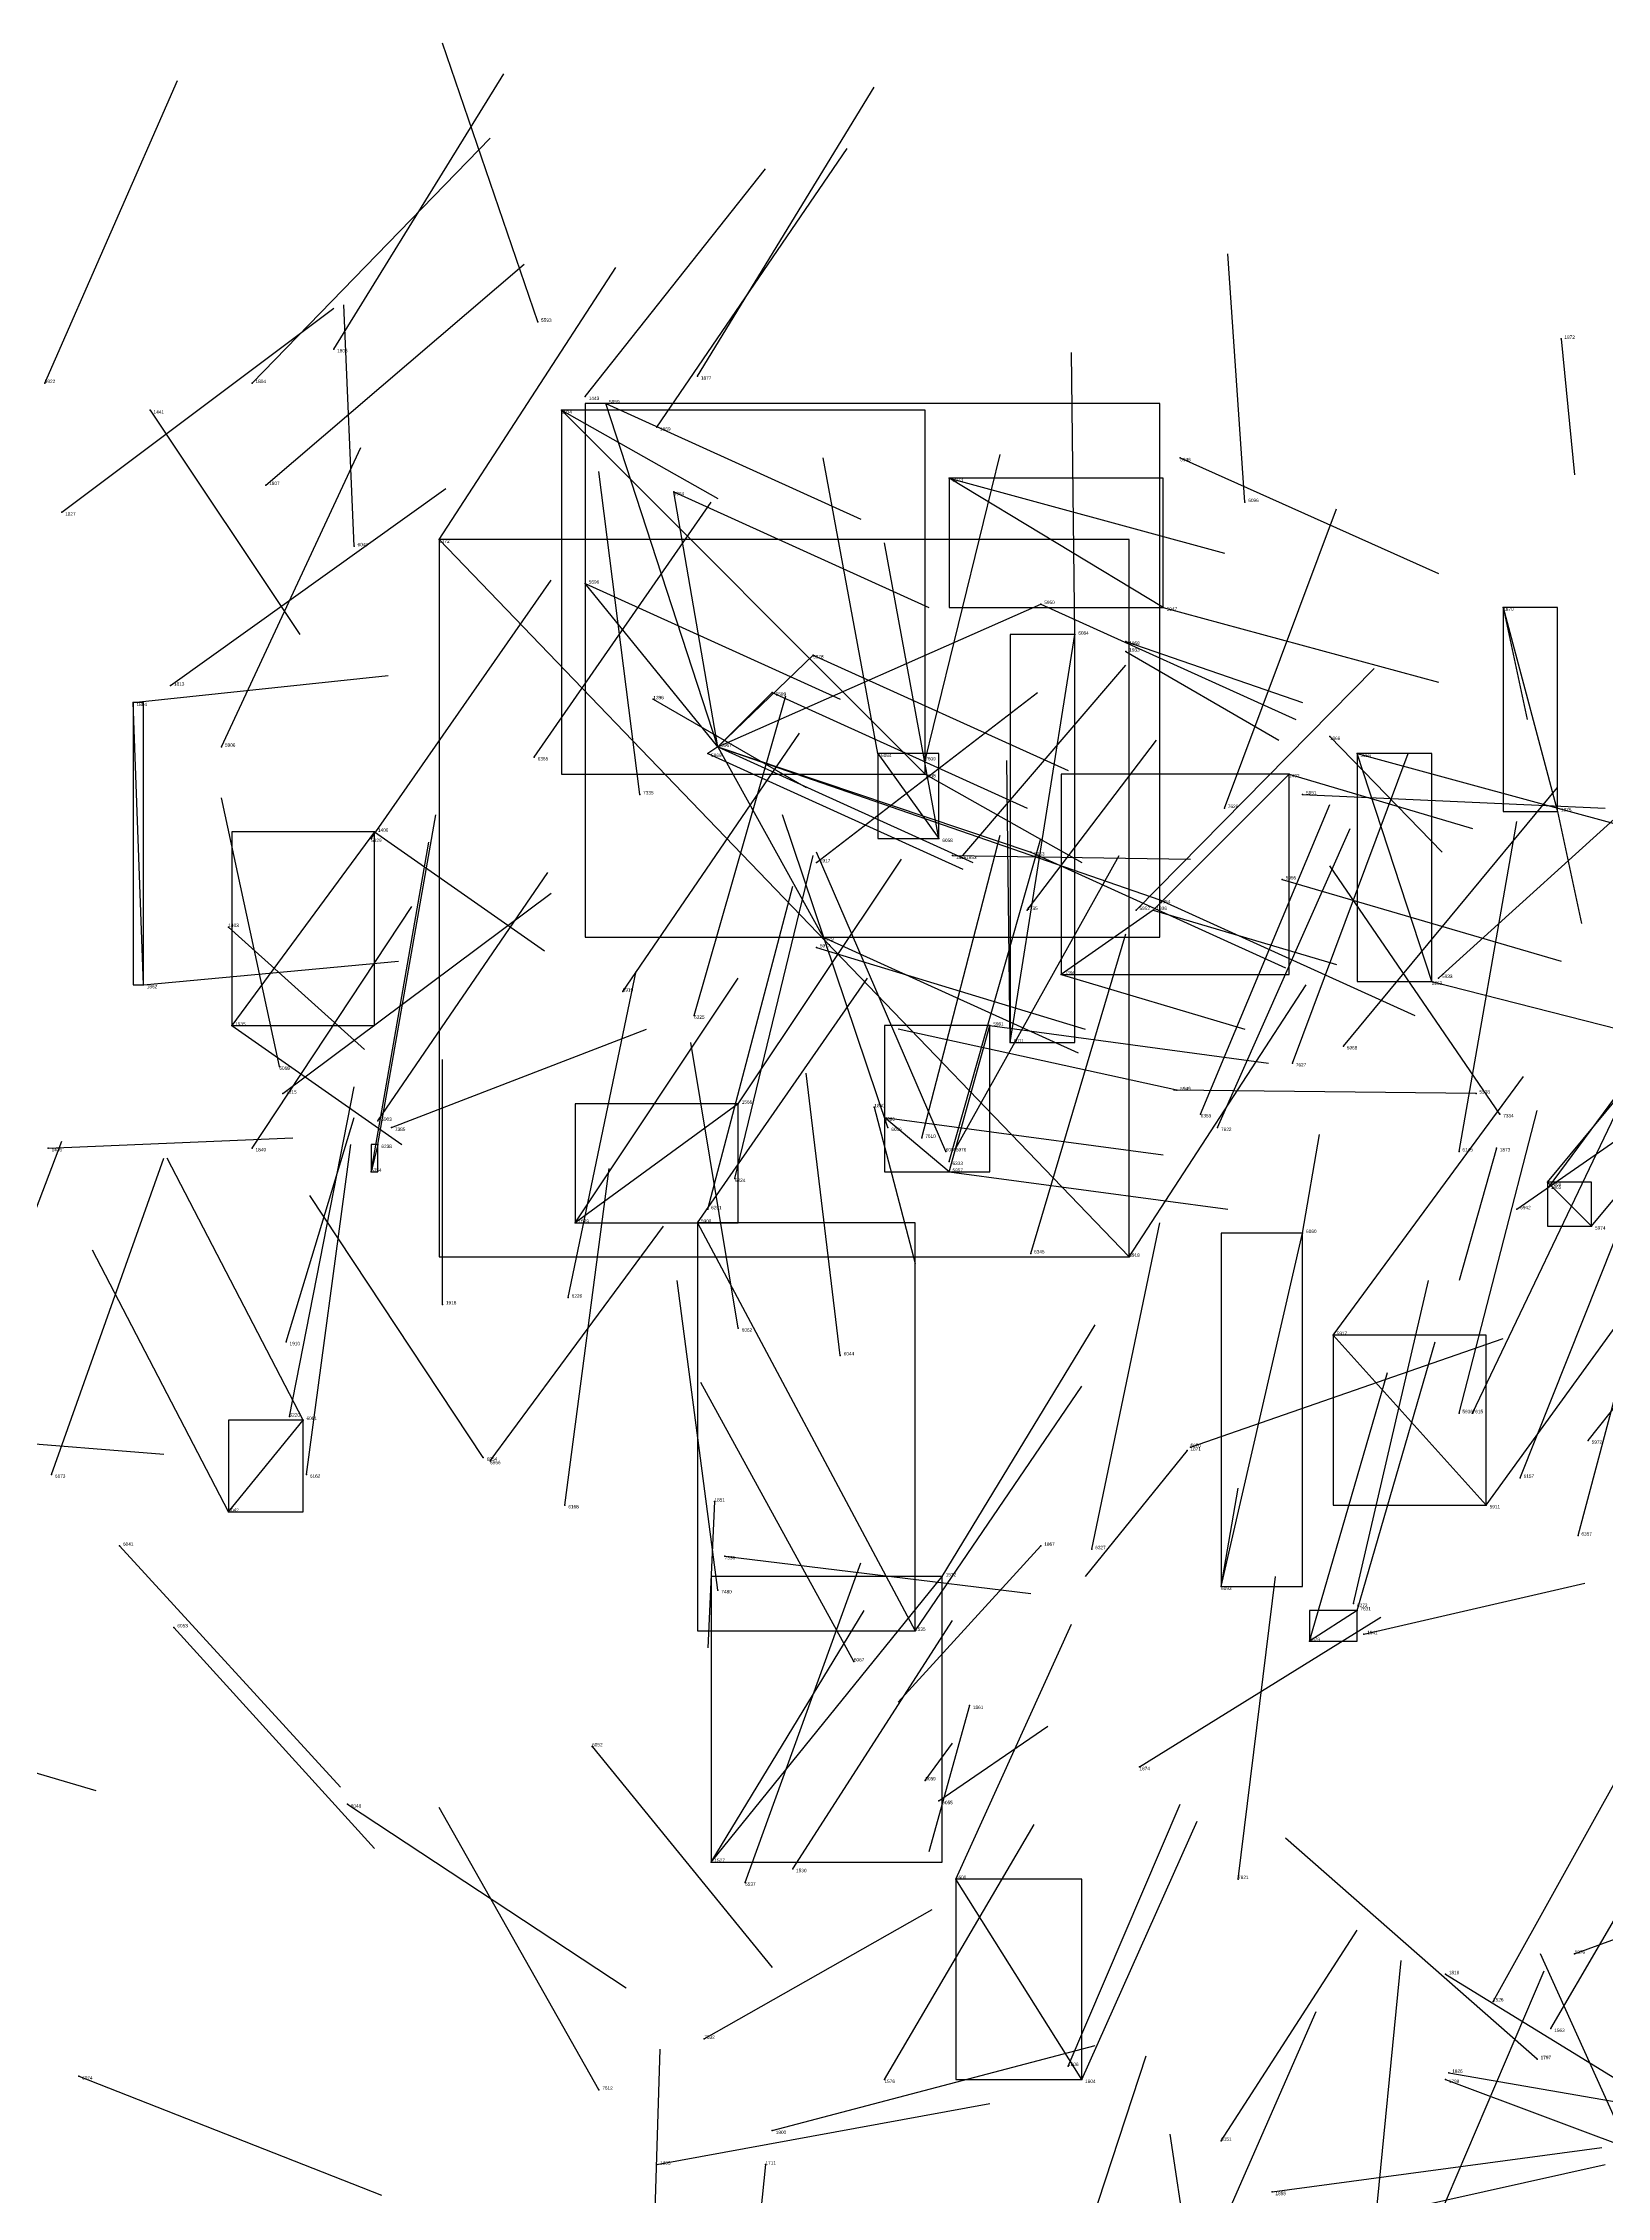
# Model space of a CAD drawing. Extents: x 59.1 to 70.8, y 600.3 to 605.1.
# Drawn here: x 67.213 to 67.672, y 604.447 to 605.081 of the extents above; entities that cross this region are included whole.
import ezdxf

# ---------------------------------------------------------------- set-up
doc = ezdxf.new("R2010")
doc.units = 0
for name, color, linetype in [('Clients', 3, 'CONTINUOUS'), ('Facilities', 3, 'CONTINUOUS'), ('Facilities_lines', 3, 'CONTINUOUS'), ('Min_max_boxes', 1, 'CONTINUOUS'), ('Normals', 1, 'CONTINUOUS'), ('Source_points', 5, 'CONTINUOUS'), ('Text', 3, 'CONTINUOUS')]:
    doc.layers.add(name, color=color, linetype=linetype)

msp = doc.modelspace()

# ---------------------------------------------------------------- linework, layer by layer
at = {"layer": 'Clients', "color": 5}
for p in [(67.378, 604.975, 453.98), (67.365, 604.973, 450.976), (67.398, 604.949, 453.946), (67.479, 604.953, 453.698), (67.372, 604.922, 454.009), (67.506, 604.916, 453.988), (67.516, 604.907, 457.242), (67.439, 604.901, 453.828), (67.239, 604.887, 448.891), (67.427, 604.89, 454.015), (67.408, 604.872, 453.894), (67.599, 604.872, 453.758), (67.579, 604.866, 451.037), (67.658, 604.855, 448.791), (67.476, 604.847, 457.296), (67.503, 604.843, 453.875), (67.541, 604.829, 453.917), (67.442, 604.818, 453.888), (67.512, 604.807, 451.016), (67.268, 604.792, 450.938), (67.491, 604.792, 453.74), (67.46, 604.765, 453.732), (67.309, 604.749, 458.322), (67.369, 604.734, 453.21), (67.583, 604.731, 457.151), (67.668, 604.733, 453.536), (67.532, 604.724, 453.41), (67.289, 604.676, 457.298), (67.637, 604.651, 453.33), (67.477, 604.63, 453.056), (67.469, 604.614, 453.139), (67.585, 604.611, 458.875), (67.481, 604.541, 452.986)]:
    msp.add_point(p, dxfattribs=at)
at = {"layer": 'Facilities', "color": 3}
for p in [(67.358, 604.999, 454.055), (67.659, 604.994, 448.787), (67.298, 604.991, 448.132), (67.213, 604.981, 453.473), (67.274, 604.981, 448.165), (67.405, 604.983, 448.71), (67.372, 604.977, 451.51), (67.244, 604.973, 451.452), (67.393, 604.968, 448.745), (67.547, 604.959, 453.814), (67.278, 604.951, 448.215), (67.218, 604.943, 448.227), (67.566, 604.946, 457.218), (67.304, 604.933, 457.291), (67.329, 604.935, 453.377), (67.542, 604.915, 453.75), (67.642, 604.915, 448.708), (67.531, 604.905, 448.775), (67.531, 604.902, 450.563), (67.25, 604.892, 448.216), (67.392, 604.888, 451.063), (67.265, 604.874, 453.378), (67.411, 604.874, 453.954), (67.591, 604.877, 448.798), (67.357, 604.871, 453.304), (67.458, 604.872, 457.282), (67.472, 604.87, 458.891), (67.388, 604.86, 461.663), (67.472, 604.866, 450.972), (67.583, 604.86, 453.677), (67.56, 604.856, 458.803), (67.31, 604.849, 451.083), (67.309, 604.847, 453.315), (67.48, 604.842, 448.812), (67.483, 604.842, 448.672), (67.44, 604.84, 449.068), (67.577, 604.835, 453.831), (67.502, 604.826, 448.623), (67.534, 604.826, 453.623), (67.539, 604.826, 450.975), (67.267, 604.821, 451.099), (67.44, 604.815, 453.825), (67.242, 604.804, 448.846), (67.621, 604.805, 453.72), (67.623, 604.806, 453.632), (67.383, 604.802, 453.318), (67.404, 604.795, 458.428), (67.497, 604.787, 457.327), (67.595, 604.786, 453.557), (67.282, 604.78, 457.285), (67.58, 604.781, 458.703), (67.283, 604.772, 448.256), (67.546, 604.773, 453.793), (67.634, 604.772, 453.68), (67.417, 604.769, 453.226), (67.457, 604.768, 448.701), (67.553, 604.766, 458.454), (67.641, 604.766, 461.681), (67.311, 604.764, 453.27), (67.315, 604.762, 460.765), (67.461, 604.762, 457.399), (67.471, 604.759, 458.786), (67.558, 604.762, 458.741), (67.214, 604.756, 451.39), (67.274, 604.756, 448.698), (67.311, 604.757, 458.305), (67.478, 604.755, 457.457), (67.481, 604.756, 453.661), (67.629, 604.755, 457.74), (67.64, 604.756, 448.688), (67.416, 604.747, 458.374), (67.479, 604.752, 458.39), (67.479, 604.749, 453.733), (67.655, 604.746, 453.553), (67.655, 604.744, 448.628), (67.405, 604.734, 453.259), (67.408, 604.738, 458.398), (67.646, 604.738, 453.65), (67.503, 604.725, 458.379), (67.33, 604.71, 449.147), (67.367, 604.712, 458.313), (67.417, 604.703, 457.261), (67.284, 604.699, 449.175), (67.592, 604.701, 453.417), (67.447, 604.695, 457.373), (67.285, 604.677, 458.014), (67.629, 604.678, 453.634), (67.633, 604.678, 458.483), (67.667, 604.67, 453.58), (67.342, 604.665, 457.435), (67.344, 604.664, 453.243), (67.549, 604.667, 448.675), (67.55, 604.668, 453.644), (67.215, 604.66, 457.957), (67.29, 604.66, 457.965), (67.647, 604.659, 457.615), (67.366, 604.651, 457.767), (67.41, 604.652, 448.695), (67.267, 604.649, 457.339), (67.235, 604.639, 457.41), (67.506, 604.639, 448.596), (67.664, 604.642, 458.038), (67.413, 604.636, 461.396), (67.521, 604.638, 458.108), (67.411, 604.626, 459.095), (67.559, 604.627, 457.233), (67.598, 604.622, 458.041), (67.599, 604.62, 458.832), (67.251, 604.615, 457.363), (67.601, 604.613, 450.994), (67.451, 604.605, 457.443), (67.485, 604.592, 448.692), (67.374, 604.58, 457.469), (67.472, 604.57, 457.173), (67.535, 604.574, 448.608), (67.302, 604.563, 457.412), (67.476, 604.564, 457.242), (67.409, 604.546, 453.047), (67.433, 604.544, 453.052), (67.419, 604.54, 455.815), (67.564, 604.541, 458.916), (67.663, 604.519, 448.697), (67.625, 604.513, 448.342), (67.639, 604.505, 453.094), (67.407, 604.494, 462.282), (67.656, 604.497, 453.07), (67.652, 604.488, 448.239), (67.223, 604.483, 457.541), (67.46, 604.482, 453.055), (67.514, 604.486, 452.901), (67.518, 604.482, 452.99), (67.625, 604.482, 448.323), (67.626, 604.484, 448.45), (67.376, 604.479, 458.886), (67.427, 604.467, 448.398), (67.559, 604.464, 457.778), (67.393, 604.457, 448.368), (67.425, 604.457, 452.99), (67.574, 604.449, 448.627)]:
    msp.add_point(p, dxfattribs=at)
at = {"layer": 'Facilities_lines', "color": 3}
for p, q in [((67.411, 604.874, 453.954), (67.378, 604.975, 453.98)), ((67.472, 604.866, 450.972), (67.365, 604.973, 450.976)), ((67.411, 604.874, 453.954), (67.398, 604.949, 453.946)), ((67.542, 604.915, 453.75), (67.479, 604.953, 453.698)), ((67.329, 604.935, 453.377), (67.532, 604.724, 453.41)), ((67.411, 604.874, 453.954), (67.372, 604.922, 454.009)), ((67.411, 604.874, 453.954), (67.506, 604.916, 453.988)), ((67.642, 604.915, 448.708), (67.658, 604.855, 448.791)), ((67.497, 604.787, 457.327), (67.516, 604.907, 457.242)), ((67.411, 604.874, 453.954), (67.439, 604.901, 453.828)), ((67.242, 604.804, 448.846), (67.239, 604.887, 448.891)), ((67.411, 604.874, 453.954), (67.427, 604.89, 454.015)), ((67.411, 604.874, 453.954), (67.408, 604.872, 453.894)), ((67.411, 604.874, 453.954), (67.503, 604.843, 453.875)), ((67.411, 604.874, 453.954), (67.541, 604.829, 453.917)), ((67.411, 604.874, 453.954), (67.442, 604.818, 453.888)), ((67.458, 604.872, 457.282), (67.476, 604.847, 457.296)), ((67.621, 604.805, 453.72), (67.599, 604.872, 453.758)), ((67.539, 604.826, 450.975), (67.579, 604.866, 451.037)), ((67.31, 604.849, 451.083), (67.268, 604.792, 450.938)), ((67.539, 604.826, 450.975), (67.512, 604.807, 451.016)), ((67.479, 604.749, 453.733), (67.491, 604.792, 453.74)), ((67.417, 604.769, 453.226), (67.369, 604.734, 453.21)), ((67.479, 604.749, 453.733), (67.46, 604.765, 453.732)), ((67.311, 604.757, 458.305), (67.309, 604.749, 458.322)), ((67.655, 604.746, 453.553), (67.668, 604.733, 453.536)), ((67.405, 604.734, 453.259), (67.469, 604.614, 453.139)), ((67.559, 604.627, 457.233), (67.583, 604.731, 457.151)), ((67.592, 604.701, 453.417), (67.637, 604.651, 453.33)), ((67.267, 604.649, 457.339), (67.289, 604.676, 457.298)), ((67.409, 604.546, 453.047), (67.477, 604.63, 453.056)), ((67.599, 604.62, 458.832), (67.585, 604.611, 458.875)), ((67.518, 604.482, 452.99), (67.481, 604.541, 452.986))]:
    msp.add_line(p, q, dxfattribs=at)
at = {"layer": 'Min_max_boxes', "color": 1}
for p, q in [((67.541, 604.975, 453.828), (67.372, 604.975, 453.828)), ((67.372, 604.975, 453.828), (67.372, 604.818, 453.828)), ((67.541, 604.975, 454.015), (67.372, 604.975, 454.015)), ((67.372, 604.975, 454.015), (67.372, 604.818, 454.015)), ((67.372, 604.975, 453.828), (67.372, 604.975, 454.015)), ((67.541, 604.818, 453.828), (67.541, 604.975, 453.828)), ((67.541, 604.818, 454.015), (67.541, 604.975, 454.015)), ((67.541, 604.975, 453.828), (67.541, 604.975, 454.015)), ((67.472, 604.973, 450.972), (67.365, 604.973, 450.972)), ((67.365, 604.973, 450.972), (67.365, 604.866, 450.972)), ((67.472, 604.973, 450.976), (67.365, 604.973, 450.976)), ((67.365, 604.973, 450.976), (67.365, 604.866, 450.976)), ((67.365, 604.973, 450.972), (67.365, 604.973, 450.976)), ((67.472, 604.866, 450.972), (67.472, 604.973, 450.972)), ((67.472, 604.866, 450.976), (67.472, 604.973, 450.976)), ((67.472, 604.973, 450.972), (67.472, 604.973, 450.976)), ((67.542, 604.953, 453.698), (67.479, 604.953, 453.698)), ((67.479, 604.953, 453.698), (67.479, 604.915, 453.698)), ((67.542, 604.953, 453.75), (67.479, 604.953, 453.75)), ((67.479, 604.953, 453.75), (67.479, 604.915, 453.75)), ((67.479, 604.953, 453.698), (67.479, 604.953, 453.75)), ((67.542, 604.915, 453.698), (67.542, 604.953, 453.698)), ((67.542, 604.915, 453.75), (67.542, 604.953, 453.75)), ((67.542, 604.953, 453.698), (67.542, 604.953, 453.75)), ((67.532, 604.935, 453.377), (67.329, 604.935, 453.377)), ((67.329, 604.935, 453.377), (67.329, 604.724, 453.377)), ((67.532, 604.935, 453.41), (67.329, 604.935, 453.41)), ((67.329, 604.935, 453.41), (67.329, 604.724, 453.41)), ((67.329, 604.935, 453.377), (67.329, 604.935, 453.41)), ((67.532, 604.724, 453.377), (67.532, 604.935, 453.377)), ((67.532, 604.724, 453.41), (67.532, 604.935, 453.41)), ((67.532, 604.935, 453.377), (67.532, 604.935, 453.41)), ((67.479, 604.915, 453.698), (67.542, 604.915, 453.698)), ((67.479, 604.915, 453.75), (67.542, 604.915, 453.75)), ((67.479, 604.915, 453.698), (67.479, 604.915, 453.75)), ((67.542, 604.915, 453.698), (67.542, 604.915, 453.75)), ((67.658, 604.915, 448.708), (67.642, 604.915, 448.708)), ((67.642, 604.915, 448.708), (67.642, 604.855, 448.708)), ((67.658, 604.915, 448.791), (67.642, 604.915, 448.791)), ((67.642, 604.915, 448.791), (67.642, 604.855, 448.791)), ((67.642, 604.915, 448.708), (67.642, 604.915, 448.791)), ((67.658, 604.855, 448.708), (67.658, 604.915, 448.708)), ((67.658, 604.855, 448.791), (67.658, 604.915, 448.791)), ((67.658, 604.915, 448.708), (67.658, 604.915, 448.791)), ((67.516, 604.907, 457.242), (67.497, 604.907, 457.242)), ((67.497, 604.907, 457.242), (67.497, 604.787, 457.242)), ((67.516, 604.907, 457.327), (67.497, 604.907, 457.327)), ((67.497, 604.907, 457.327), (67.497, 604.787, 457.327)), ((67.497, 604.907, 457.242), (67.497, 604.907, 457.327)), ((67.516, 604.787, 457.242), (67.516, 604.907, 457.242)), ((67.516, 604.787, 457.327), (67.516, 604.907, 457.327)), ((67.516, 604.907, 457.242), (67.516, 604.907, 457.327)), ((67.242, 604.887, 448.846), (67.239, 604.887, 448.846)), ((67.239, 604.887, 448.846), (67.239, 604.804, 448.846)), ((67.242, 604.887, 448.891), (67.239, 604.887, 448.891)), ((67.239, 604.887, 448.891), (67.239, 604.804, 448.891)), ((67.239, 604.887, 448.846), (67.239, 604.887, 448.891)), ((67.242, 604.804, 448.846), (67.242, 604.887, 448.846)), ((67.242, 604.804, 448.891), (67.242, 604.887, 448.891)), ((67.242, 604.887, 448.846), (67.242, 604.887, 448.891)), ((67.476, 604.872, 457.282), (67.458, 604.872, 457.282)), ((67.458, 604.872, 457.282), (67.458, 604.847, 457.282)), ((67.476, 604.872, 457.296), (67.458, 604.872, 457.296)), ((67.458, 604.872, 457.296), (67.458, 604.847, 457.296)), ((67.458, 604.872, 457.282), (67.458, 604.872, 457.296)), ((67.476, 604.847, 457.282), (67.476, 604.872, 457.282)), ((67.476, 604.847, 457.296), (67.476, 604.872, 457.296)), ((67.476, 604.872, 457.282), (67.476, 604.872, 457.296)), ((67.621, 604.872, 453.72), (67.599, 604.872, 453.72)), ((67.599, 604.872, 453.72), (67.599, 604.805, 453.72)), ((67.621, 604.872, 453.758), (67.599, 604.872, 453.758)), ((67.599, 604.872, 453.758), (67.599, 604.805, 453.758)), ((67.599, 604.872, 453.72), (67.599, 604.872, 453.758)), ((67.621, 604.805, 453.72), (67.621, 604.872, 453.72)), ((67.621, 604.805, 453.758), (67.621, 604.872, 453.758)), ((67.621, 604.872, 453.72), (67.621, 604.872, 453.758)), ((67.365, 604.866, 450.972), (67.472, 604.866, 450.972)), ((67.365, 604.866, 450.976), (67.472, 604.866, 450.976)), ((67.365, 604.866, 450.972), (67.365, 604.866, 450.976)), ((67.472, 604.866, 450.972), (67.472, 604.866, 450.976)), ((67.579, 604.866, 450.975), (67.512, 604.866, 450.975)), ((67.512, 604.866, 450.975), (67.512, 604.807, 450.975)), ((67.579, 604.866, 451.037), (67.512, 604.866, 451.037)), ((67.512, 604.866, 451.037), (67.512, 604.807, 451.037)), ((67.512, 604.866, 450.975), (67.512, 604.866, 451.037)), ((67.579, 604.807, 450.975), (67.579, 604.866, 450.975)), ((67.579, 604.807, 451.037), (67.579, 604.866, 451.037)), ((67.579, 604.866, 450.975), (67.579, 604.866, 451.037)), ((67.642, 604.855, 448.708), (67.658, 604.855, 448.708)), ((67.642, 604.855, 448.791), (67.658, 604.855, 448.791)), ((67.642, 604.855, 448.708), (67.642, 604.855, 448.791)), ((67.658, 604.855, 448.708), (67.658, 604.855, 448.791)), ((67.31, 604.849, 450.938), (67.268, 604.849, 450.938)), ((67.268, 604.849, 450.938), (67.268, 604.792, 450.938)), ((67.31, 604.849, 451.083), (67.268, 604.849, 451.083)), ((67.268, 604.849, 451.083), (67.268, 604.792, 451.083)), ((67.268, 604.849, 450.938), (67.268, 604.849, 451.083)), ((67.31, 604.792, 450.938), (67.31, 604.849, 450.938)), ((67.31, 604.792, 451.083), (67.31, 604.849, 451.083)), ((67.31, 604.849, 450.938), (67.31, 604.849, 451.083)), ((67.458, 604.847, 457.282), (67.476, 604.847, 457.282)), ((67.458, 604.847, 457.296), (67.476, 604.847, 457.296)), ((67.458, 604.847, 457.282), (67.458, 604.847, 457.296)), ((67.476, 604.847, 457.282), (67.476, 604.847, 457.296)), ((67.372, 604.818, 453.828), (67.541, 604.818, 453.828)), ((67.372, 604.818, 454.015), (67.541, 604.818, 454.015)), ((67.372, 604.818, 453.828), (67.372, 604.818, 454.015)), ((67.541, 604.818, 453.828), (67.541, 604.818, 454.015)), ((67.239, 604.804, 448.846), (67.242, 604.804, 448.846)), ((67.239, 604.804, 448.891), (67.242, 604.804, 448.891)), ((67.239, 604.804, 448.846), (67.239, 604.804, 448.891)), ((67.242, 604.804, 448.846), (67.242, 604.804, 448.891)), ((67.512, 604.807, 450.975), (67.579, 604.807, 450.975)), ((67.512, 604.807, 451.037), (67.579, 604.807, 451.037)), ((67.512, 604.807, 450.975), (67.512, 604.807, 451.037)), ((67.579, 604.807, 450.975), (67.579, 604.807, 451.037)), ((67.599, 604.805, 453.72), (67.621, 604.805, 453.72)), ((67.599, 604.805, 453.758), (67.621, 604.805, 453.758)), ((67.599, 604.805, 453.72), (67.599, 604.805, 453.758)), ((67.621, 604.805, 453.72), (67.621, 604.805, 453.758)), ((67.268, 604.792, 450.938), (67.31, 604.792, 450.938)), ((67.268, 604.792, 451.083), (67.31, 604.792, 451.083)), ((67.268, 604.792, 450.938), (67.268, 604.792, 451.083)), ((67.31, 604.792, 450.938), (67.31, 604.792, 451.083)), ((67.491, 604.792, 453.732), (67.46, 604.792, 453.732)), ((67.46, 604.792, 453.732), (67.46, 604.749, 453.732)), ((67.491, 604.792, 453.74), (67.46, 604.792, 453.74)), ((67.46, 604.792, 453.74), (67.46, 604.749, 453.74)), ((67.46, 604.792, 453.732), (67.46, 604.792, 453.74)), ((67.491, 604.749, 453.732), (67.491, 604.792, 453.732)), ((67.491, 604.749, 453.74), (67.491, 604.792, 453.74)), ((67.491, 604.792, 453.732), (67.491, 604.792, 453.74)), ((67.497, 604.787, 457.242), (67.516, 604.787, 457.242)), ((67.497, 604.787, 457.327), (67.516, 604.787, 457.327)), ((67.497, 604.787, 457.242), (67.497, 604.787, 457.327)), ((67.516, 604.787, 457.242), (67.516, 604.787, 457.327)), ((67.417, 604.769, 453.21), (67.369, 604.769, 453.21)), ((67.369, 604.769, 453.21), (67.369, 604.734, 453.21)), ((67.417, 604.769, 453.226), (67.369, 604.769, 453.226)), ((67.369, 604.769, 453.226), (67.369, 604.734, 453.226)), ((67.369, 604.769, 453.21), (67.369, 604.769, 453.226)), ((67.417, 604.734, 453.21), (67.417, 604.769, 453.21)), ((67.417, 604.734, 453.226), (67.417, 604.769, 453.226)), ((67.417, 604.769, 453.21), (67.417, 604.769, 453.226)), ((67.311, 604.757, 458.305), (67.309, 604.757, 458.305)), ((67.309, 604.757, 458.305), (67.309, 604.749, 458.305)), ((67.311, 604.757, 458.322), (67.309, 604.757, 458.322)), ((67.309, 604.757, 458.322), (67.309, 604.749, 458.322)), ((67.309, 604.757, 458.305), (67.309, 604.757, 458.322)), ((67.311, 604.749, 458.305), (67.311, 604.757, 458.305)), ((67.311, 604.749, 458.322), (67.311, 604.757, 458.322)), ((67.311, 604.757, 458.305), (67.311, 604.757, 458.322)), ((67.309, 604.749, 458.305), (67.311, 604.749, 458.305)), ((67.309, 604.749, 458.322), (67.311, 604.749, 458.322)), ((67.309, 604.749, 458.305), (67.309, 604.749, 458.322)), ((67.311, 604.749, 458.305), (67.311, 604.749, 458.322)), ((67.46, 604.749, 453.732), (67.491, 604.749, 453.732)), ((67.46, 604.749, 453.74), (67.491, 604.749, 453.74)), ((67.46, 604.749, 453.732), (67.46, 604.749, 453.74)), ((67.491, 604.749, 453.732), (67.491, 604.749, 453.74)), ((67.668, 604.746, 453.536), (67.655, 604.746, 453.536)), ((67.655, 604.746, 453.536), (67.655, 604.733, 453.536)), ((67.668, 604.746, 453.553), (67.655, 604.746, 453.553)), ((67.655, 604.746, 453.553), (67.655, 604.733, 453.553)), ((67.655, 604.746, 453.536), (67.655, 604.746, 453.553)), ((67.668, 604.733, 453.536), (67.668, 604.746, 453.536)), ((67.668, 604.733, 453.553), (67.668, 604.746, 453.553)), ((67.668, 604.746, 453.536), (67.668, 604.746, 453.553)), ((67.369, 604.734, 453.21), (67.417, 604.734, 453.21)), ((67.369, 604.734, 453.226), (67.417, 604.734, 453.226)), ((67.369, 604.734, 453.21), (67.369, 604.734, 453.226)), ((67.469, 604.734, 453.139), (67.405, 604.734, 453.139)), ((67.405, 604.734, 453.139), (67.405, 604.614, 453.139)), ((67.469, 604.734, 453.259), (67.405, 604.734, 453.259)), ((67.405, 604.734, 453.259), (67.405, 604.614, 453.259)), ((67.405, 604.734, 453.139), (67.405, 604.734, 453.259)), ((67.417, 604.734, 453.21), (67.417, 604.734, 453.226)), ((67.469, 604.614, 453.139), (67.469, 604.734, 453.139)), ((67.469, 604.614, 453.259), (67.469, 604.734, 453.259)), ((67.469, 604.734, 453.139), (67.469, 604.734, 453.259)), ((67.583, 604.731, 457.151), (67.559, 604.731, 457.151)), ((67.559, 604.731, 457.151), (67.559, 604.627, 457.151)), ((67.583, 604.731, 457.233), (67.559, 604.731, 457.233)), ((67.559, 604.731, 457.233), (67.559, 604.627, 457.233)), ((67.559, 604.731, 457.151), (67.559, 604.731, 457.233)), ((67.583, 604.627, 457.151), (67.583, 604.731, 457.151)), ((67.583, 604.627, 457.233), (67.583, 604.731, 457.233)), ((67.583, 604.731, 457.151), (67.583, 604.731, 457.233)), ((67.655, 604.733, 453.536), (67.668, 604.733, 453.536)), ((67.655, 604.733, 453.553), (67.668, 604.733, 453.553)), ((67.655, 604.733, 453.536), (67.655, 604.733, 453.553)), ((67.668, 604.733, 453.536), (67.668, 604.733, 453.553)), ((67.329, 604.724, 453.377), (67.532, 604.724, 453.377)), ((67.329, 604.724, 453.41), (67.532, 604.724, 453.41)), ((67.329, 604.724, 453.377), (67.329, 604.724, 453.41)), ((67.532, 604.724, 453.377), (67.532, 604.724, 453.41)), ((67.637, 604.701, 453.33), (67.592, 604.701, 453.33)), ((67.592, 604.701, 453.33), (67.592, 604.651, 453.33)), ((67.637, 604.701, 453.417), (67.592, 604.701, 453.417)), ((67.592, 604.701, 453.417), (67.592, 604.651, 453.417)), ((67.592, 604.701, 453.33), (67.592, 604.701, 453.417)), ((67.637, 604.651, 453.33), (67.637, 604.701, 453.33)), ((67.637, 604.651, 453.417), (67.637, 604.701, 453.417)), ((67.637, 604.701, 453.33), (67.637, 604.701, 453.417)), ((67.289, 604.676, 457.298), (67.267, 604.676, 457.298)), ((67.267, 604.676, 457.298), (67.267, 604.649, 457.298)), ((67.289, 604.676, 457.339), (67.267, 604.676, 457.339)), ((67.267, 604.676, 457.339), (67.267, 604.649, 457.339)), ((67.267, 604.676, 457.298), (67.267, 604.676, 457.339)), ((67.289, 604.649, 457.298), (67.289, 604.676, 457.298)), ((67.289, 604.649, 457.339), (67.289, 604.676, 457.339)), ((67.289, 604.676, 457.298), (67.289, 604.676, 457.339)), ((67.592, 604.651, 453.33), (67.637, 604.651, 453.33)), ((67.592, 604.651, 453.417), (67.637, 604.651, 453.417)), ((67.592, 604.651, 453.33), (67.592, 604.651, 453.417)), ((67.637, 604.651, 453.33), (67.637, 604.651, 453.417)), ((67.267, 604.649, 457.298), (67.289, 604.649, 457.298)), ((67.267, 604.649, 457.339), (67.289, 604.649, 457.339)), ((67.267, 604.649, 457.298), (67.267, 604.649, 457.339)), ((67.289, 604.649, 457.298), (67.289, 604.649, 457.339)), ((67.477, 604.63, 453.047), (67.409, 604.63, 453.047)), ((67.409, 604.63, 453.047), (67.409, 604.546, 453.047)), ((67.477, 604.63, 453.056), (67.409, 604.63, 453.056)), ((67.409, 604.63, 453.056), (67.409, 604.546, 453.056)), ((67.409, 604.63, 453.047), (67.409, 604.63, 453.056)), ((67.477, 604.546, 453.047), (67.477, 604.63, 453.047)), ((67.477, 604.546, 453.056), (67.477, 604.63, 453.056)), ((67.477, 604.63, 453.047), (67.477, 604.63, 453.056)), ((67.559, 604.627, 457.151), (67.583, 604.627, 457.151)), ((67.559, 604.627, 457.233), (67.583, 604.627, 457.233)), ((67.559, 604.627, 457.151), (67.559, 604.627, 457.233)), ((67.583, 604.627, 457.151), (67.583, 604.627, 457.233)), ((67.599, 604.62, 458.832), (67.585, 604.62, 458.832)), ((67.585, 604.62, 458.832), (67.585, 604.611, 458.832)), ((67.599, 604.62, 458.875), (67.585, 604.62, 458.875)), ((67.585, 604.62, 458.875), (67.585, 604.611, 458.875)), ((67.585, 604.62, 458.832), (67.585, 604.62, 458.875)), ((67.599, 604.611, 458.832), (67.599, 604.62, 458.832)), ((67.599, 604.611, 458.875), (67.599, 604.62, 458.875)), ((67.599, 604.62, 458.832), (67.599, 604.62, 458.875)), ((67.405, 604.614, 453.139), (67.469, 604.614, 453.139)), ((67.405, 604.614, 453.259), (67.469, 604.614, 453.259)), ((67.405, 604.614, 453.139), (67.405, 604.614, 453.259)), ((67.469, 604.614, 453.139), (67.469, 604.614, 453.259)), ((67.585, 604.611, 458.832), (67.599, 604.611, 458.832)), ((67.585, 604.611, 458.875), (67.599, 604.611, 458.875)), ((67.585, 604.611, 458.832), (67.585, 604.611, 458.875)), ((67.599, 604.611, 458.832), (67.599, 604.611, 458.875)), ((67.409, 604.546, 453.047), (67.477, 604.546, 453.047)), ((67.409, 604.546, 453.056), (67.477, 604.546, 453.056)), ((67.409, 604.546, 453.047), (67.409, 604.546, 453.056)), ((67.477, 604.546, 453.047), (67.477, 604.546, 453.056)), ((67.518, 604.541, 452.986), (67.481, 604.541, 452.986)), ((67.481, 604.541, 452.986), (67.481, 604.482, 452.986)), ((67.518, 604.541, 452.99), (67.481, 604.541, 452.99)), ((67.481, 604.541, 452.99), (67.481, 604.482, 452.99)), ((67.481, 604.541, 452.986), (67.481, 604.541, 452.99)), ((67.518, 604.482, 452.986), (67.518, 604.541, 452.986)), ((67.518, 604.482, 452.99), (67.518, 604.541, 452.99)), ((67.518, 604.541, 452.986), (67.518, 604.541, 452.99)), ((67.481, 604.482, 452.986), (67.518, 604.482, 452.986)), ((67.481, 604.482, 452.99), (67.518, 604.482, 452.99)), ((67.481, 604.482, 452.986), (67.481, 604.482, 452.99)), ((67.518, 604.482, 452.986), (67.518, 604.482, 452.99))]:
    msp.add_line(p, q, dxfattribs=at)
at = {"layer": 'Normals', "color": 1}
for p, q in [((67.358, 604.999, 454.055), (67.33, 605.081, 454.004)), ((67.213, 604.981, 453.473), (67.252, 605.07, 453.449)), ((67.298, 604.991, 448.132), (67.348, 605.072, 448.162)), ((67.405, 604.983, 448.71), (67.457, 605.068, 448.705)), ((67.274, 604.981, 448.165), (67.344, 605.053, 448.17)), ((67.393, 604.968, 448.745), (67.449, 605.05, 448.75)), ((67.372, 604.977, 451.51), (67.425, 605.044, 451.562)), ((67.566, 604.946, 457.218), (67.561, 605.019, 457.286)), ((67.278, 604.951, 448.215), (67.354, 605.016, 448.208)), ((67.329, 604.935, 453.377), (67.381, 605.015, 453.347)), ((67.218, 604.943, 448.227), (67.298, 605.003, 448.224)), ((67.304, 604.933, 457.291), (67.301, 605.004, 457.361)), ((67.659, 604.994, 448.787), (67.663, 604.954, 448.879)), ((67.516, 604.907, 457.242), (67.515, 604.99, 457.297)), ((67.378, 604.975, 453.98), (67.453, 604.941, 454.037)), ((67.244, 604.973, 451.452), (67.288, 604.907, 451.512)), ((67.365, 604.973, 450.976), (67.411, 604.947, 451.061)), ((67.265, 604.874, 453.378), (67.306, 604.962, 453.356)), ((67.388, 604.86, 461.663), (67.376, 604.955, 461.633)), ((67.458, 604.872, 457.282), (67.442, 604.959, 457.329)), ((67.472, 604.87, 458.891), (67.494, 604.96, 458.928)), ((67.547, 604.959, 453.814), (67.623, 604.925, 453.869)), ((67.25, 604.892, 448.216), (67.331, 604.95, 448.227)), ((67.398, 604.949, 453.946), (67.473, 604.915, 454.003)), ((67.479, 604.953, 453.698), (67.56, 604.931, 453.753)), ((67.357, 604.871, 453.304), (67.409, 604.946, 453.263)), ((67.56, 604.856, 458.803), (67.593, 604.944, 458.838)), ((67.476, 604.847, 457.296), (67.46, 604.934, 457.343)), ((67.309, 604.847, 453.315), (67.362, 604.923, 453.277)), ((67.372, 604.922, 454.009), (67.447, 604.888, 454.066)), ((67.506, 604.916, 453.988), (67.581, 604.882, 454.045)), ((67.542, 604.915, 453.75), (67.623, 604.893, 453.805)), ((67.642, 604.915, 448.708), (67.649, 604.882, 448.802)), ((67.531, 604.905, 448.775), (67.583, 604.887, 448.859)), ((67.439, 604.901, 453.828), (67.514, 604.867, 453.885)), ((67.483, 604.842, 448.672), (67.531, 604.898, 448.605)), ((67.531, 604.902, 450.563), (67.576, 604.876, 450.648)), ((67.239, 604.887, 448.891), (67.314, 604.895, 448.956)), ((67.534, 604.826, 453.623), (67.604, 604.897, 453.619)), ((67.392, 604.888, 451.063), (67.437, 604.862, 451.148)), ((67.404, 604.795, 458.428), (67.431, 604.889, 458.408)), ((67.427, 604.89, 454.015), (67.502, 604.856, 454.072)), ((67.44, 604.84, 449.068), (67.505, 604.89, 449.126)), ((67.383, 604.802, 453.318), (67.435, 604.878, 453.279)), ((67.411, 604.874, 453.954), (67.486, 604.84, 454.011)), ((67.502, 604.826, 448.623), (67.54, 604.876, 448.545)), ((67.591, 604.877, 448.798), (67.624, 604.843, 448.886)), ((67.623, 604.806, 453.632), (67.697, 604.873, 453.628)), ((67.408, 604.872, 453.894), (67.483, 604.838, 453.951)), ((67.497, 604.787, 457.327), (67.496, 604.87, 457.382)), ((67.58, 604.781, 458.703), (67.614, 604.872, 458.726)), ((67.599, 604.872, 453.758), (67.68, 604.85, 453.812)), ((67.472, 604.866, 450.972), (67.518, 604.84, 451.057)), ((67.579, 604.866, 451.037), (67.633, 604.85, 451.12)), ((67.583, 604.86, 453.677), (67.672, 604.856, 453.722)), ((67.595, 604.786, 453.557), (67.658, 604.862, 453.544)), ((67.282, 604.78, 457.285), (67.265, 604.859, 457.344)), ((67.311, 604.757, 458.305), (67.328, 604.854, 458.286)), ((67.461, 604.762, 457.399), (67.43, 604.854, 457.422)), ((67.553, 604.766, 458.454), (67.591, 604.857, 458.438)), ((67.658, 604.855, 448.791), (67.665, 604.822, 448.885)), ((67.31, 604.849, 451.083), (67.36, 604.814, 451.162)), ((67.471, 604.759, 458.786), (67.494, 604.848, 458.825)), ((67.558, 604.762, 458.741), (67.597, 604.85, 458.768)), ((67.629, 604.755, 457.74), (67.646, 604.852, 457.755)), ((67.309, 604.749, 458.322), (67.326, 604.846, 458.303)), ((67.416, 604.747, 458.374), (67.439, 604.842, 458.354)), ((67.417, 604.769, 453.226), (67.465, 604.841, 453.176)), ((67.478, 604.755, 457.457), (67.44, 604.843, 457.485)), ((67.479, 604.752, 458.39), (67.506, 604.847, 458.372)), ((67.48, 604.842, 448.812), (67.55, 604.841, 448.884)), ((67.481, 604.756, 453.661), (67.529, 604.842, 453.643)), ((67.503, 604.843, 453.875), (67.578, 604.809, 453.932)), ((67.311, 604.764, 453.27), (67.361, 604.837, 453.224)), ((67.577, 604.835, 453.831), (67.659, 604.811, 453.883)), ((67.641, 604.766, 461.681), (67.591, 604.839, 461.727)), ((67.283, 604.772, 448.256), (67.362, 604.831, 448.271)), ((67.408, 604.738, 458.398), (67.433, 604.833, 458.38)), ((67.541, 604.829, 453.917), (67.616, 604.795, 453.974)), ((67.274, 604.756, 448.698), (67.321, 604.827, 448.647)), ((67.539, 604.826, 450.975), (67.593, 604.81, 451.058)), ((67.655, 604.746, 453.553), (67.718, 604.822, 453.536)), ((67.267, 604.821, 451.099), (67.307, 604.785, 451.183)), ((67.442, 604.818, 453.888), (67.517, 604.784, 453.945)), ((67.503, 604.725, 458.379), (67.531, 604.819, 458.36)), ((67.242, 604.804, 448.846), (67.317, 604.811, 448.912)), ((67.44, 604.815, 453.825), (67.519, 604.791, 453.881)), ((67.367, 604.712, 458.313), (67.387, 604.808, 458.292)), ((67.369, 604.734, 453.21), (67.417, 604.806, 453.16)), ((67.405, 604.734, 453.259), (67.455, 604.806, 453.211)), ((67.512, 604.807, 451.016), (67.566, 604.791, 451.099)), ((67.532, 604.724, 453.41), (67.584, 604.804, 453.38)), ((67.621, 604.805, 453.72), (67.703, 604.784, 453.774)), ((67.668, 604.733, 453.536), (67.731, 604.809, 453.519)), ((67.268, 604.792, 450.938), (67.318, 604.757, 451.017)), ((67.315, 604.762, 460.765), (67.39, 604.791, 460.705)), ((67.546, 604.773, 453.793), (67.464, 604.791, 453.739)), ((67.491, 604.792, 453.74), (67.573, 604.781, 453.796)), ((67.646, 604.738, 453.65), (67.728, 604.795, 453.654)), ((67.417, 604.703, 457.261), (67.403, 604.787, 457.313)), ((67.655, 604.744, 448.628), (67.689, 604.79, 448.546)), ((67.33, 604.71, 449.147), (67.33, 604.782, 449.216)), ((67.447, 604.695, 457.373), (67.437, 604.778, 457.428)), ((67.285, 604.677, 458.014), (67.304, 604.774, 457.999)), ((67.634, 604.772, 453.68), (67.545, 604.773, 453.635)), ((67.592, 604.701, 453.417), (67.648, 604.777, 453.383)), ((67.284, 604.699, 449.175), (67.304, 604.765, 449.247)), ((67.457, 604.768, 448.701), (67.469, 604.722, 448.789)), ((67.46, 604.765, 453.732), (67.542, 604.754, 453.788)), ((67.629, 604.678, 453.634), (67.652, 604.767, 453.596)), ((67.633, 604.678, 458.483), (67.676, 604.768, 458.475)), ((67.214, 604.756, 451.39), (67.286, 604.759, 451.46)), ((67.583, 604.731, 457.151), (67.588, 604.76, 457.247)), ((67.183, 604.666, 457.901), (67.218, 604.758, 457.883)), ((67.215, 604.66, 457.957), (67.248, 604.753, 457.939)), ((67.289, 604.676, 457.298), (67.249, 604.753, 457.348)), ((67.29, 604.66, 457.965), (67.303, 604.757, 457.944)), ((67.64, 604.756, 448.688), (67.629, 604.717, 448.779)), ((67.366, 604.651, 457.767), (67.379, 604.75, 457.763)), ((67.479, 604.749, 453.733), (67.561, 604.738, 453.789)), ((67.647, 604.659, 457.615), (67.684, 604.752, 457.62)), ((67.667, 604.67, 453.58), (67.728, 604.747, 453.561)), ((67.342, 604.665, 457.435), (67.291, 604.742, 457.474)), ((67.521, 604.638, 458.108), (67.541, 604.734, 458.089)), ((67.664, 604.642, 458.038), (67.689, 604.736, 458.015)), ((67.344, 604.664, 453.243), (67.395, 604.733, 453.192)), ((67.637, 604.651, 453.33), (67.692, 604.727, 453.297)), ((67.267, 604.649, 457.339), (67.227, 604.726, 457.389)), ((67.411, 604.626, 459.095), (67.399, 604.717, 459.135)), ((67.598, 604.622, 458.041), (67.62, 604.717, 458.018)), ((67.477, 604.63, 453.056), (67.522, 604.704, 453.006)), ((67.55, 604.668, 453.644), (67.642, 604.7, 453.668)), ((67.599, 604.62, 458.832), (67.622, 604.699, 458.889)), ((67.585, 604.611, 458.875), (67.608, 604.69, 458.932)), ((67.451, 604.605, 457.443), (67.406, 604.687, 457.478)), ((67.469, 604.614, 453.139), (67.518, 604.686, 453.09)), ((67.197, 604.67, 450.97), (67.248, 604.666, 451.056)), ((67.549, 604.667, 448.675), (67.519, 604.63, 448.763)), ((67.41, 604.652, 448.695), (67.408, 604.609, 448.785)), ((67.559, 604.627, 457.233), (67.564, 604.656, 457.329)), ((67.235, 604.639, 457.41), (67.3, 604.568, 457.383)), ((67.506, 604.639, 448.596), (67.464, 604.593, 448.674)), ((67.413, 604.636, 461.396), (67.503, 604.625, 461.354)), ((67.419, 604.54, 455.815), (67.453, 604.634, 455.809)), ((67.564, 604.541, 458.916), (67.575, 604.63, 458.96)), ((67.601, 604.613, 450.994), (67.666, 604.628, 451.069)), ((67.409, 604.546, 453.047), (67.454, 604.62, 452.998)), ((67.251, 604.615, 457.363), (67.31, 604.55, 457.316)), ((67.433, 604.544, 453.052), (67.48, 604.617, 453.003)), ((67.481, 604.541, 452.986), (67.515, 604.616, 452.929)), ((67.535, 604.574, 448.608), (67.606, 604.618, 448.554)), ((67.485, 604.592, 448.692), (67.473, 604.549, 448.782)), ((67.476, 604.564, 457.242), (67.508, 604.586, 457.334)), ((67.639, 604.505, 453.094), (67.683, 604.584, 453.052)), ((67.194, 604.577, 453.678), (67.228, 604.567, 453.771)), ((67.374, 604.58, 457.469), (67.427, 604.515, 457.414)), ((67.472, 604.57, 457.173), (67.48, 604.581, 457.272)), ((67.656, 604.497, 453.07), (67.702, 604.576, 453.03)), ((67.302, 604.563, 457.412), (67.384, 604.509, 457.432)), ((67.514, 604.486, 452.901), (67.547, 604.563, 452.847)), ((67.376, 604.479, 458.886), (67.329, 604.562, 458.915)), ((67.46, 604.482, 453.055), (67.504, 604.557, 453.006)), ((67.518, 604.482, 452.99), (67.552, 604.558, 452.934)), ((67.652, 604.488, 448.239), (67.578, 604.553, 448.224)), ((67.663, 604.519, 448.697), (67.731, 604.544, 448.628)), ((67.407, 604.494, 462.282), (67.474, 604.532, 462.346)), ((67.559, 604.464, 457.778), (67.599, 604.526, 457.711)), ((67.69, 604.437, 456.547), (67.653, 604.519, 456.504)), ((67.604, 604.436, 459.03), (67.612, 604.517, 459.088)), ((67.619, 604.432, 452.947), (67.654, 604.514, 452.901)), ((67.625, 604.513, 448.342), (67.708, 604.462, 448.363)), ((67.551, 604.42, 452.876), (67.587, 604.502, 452.832)), ((67.391, 604.391, 454.457), (67.394, 604.491, 454.448)), ((67.427, 604.467, 448.398), (67.522, 604.492, 448.381)), ((67.511, 604.41, 452.859), (67.537, 604.489, 452.803)), ((67.223, 604.483, 457.541), (67.312, 604.448, 457.511)), ((67.625, 604.482, 448.323), (67.716, 604.448, 448.348)), ((67.626, 604.484, 448.45), (67.724, 604.467, 448.461)), ((67.393, 604.457, 448.368), (67.491, 604.475, 448.37)), ((67.558, 604.374, 458.954), (67.544, 604.466, 458.991)), ((67.574, 604.449, 448.627), (67.671, 604.462, 448.606)), ((67.425, 604.457, 452.99), (67.418, 604.389, 453.063)), ((67.578, 604.436, 448.602), (67.672, 604.457, 448.574))]:
    msp.add_line(p, q, dxfattribs=at)
at = {"layer": 'Source_points', "color": 5}
for p in [(67.358, 604.999, 454.055), (67.659, 604.994, 448.787), (67.298, 604.991, 448.132), (67.213, 604.981, 453.473), (67.274, 604.981, 448.165), (67.405, 604.983, 448.71), (67.372, 604.977, 451.51), (67.378, 604.975, 453.98), (67.244, 604.973, 451.452), (67.365, 604.973, 450.976), (67.393, 604.968, 448.745), (67.547, 604.959, 453.814), (67.278, 604.951, 448.215), (67.398, 604.949, 453.946), (67.479, 604.953, 453.698), (67.218, 604.943, 448.227), (67.566, 604.946, 457.218), (67.304, 604.933, 457.291), (67.329, 604.935, 453.377), (67.372, 604.922, 454.009), (67.506, 604.916, 453.988), (67.542, 604.915, 453.75), (67.642, 604.915, 448.708), (67.516, 604.907, 457.242), (67.531, 604.905, 448.775), (67.439, 604.901, 453.828), (67.531, 604.902, 450.563), (67.25, 604.892, 448.216), (67.239, 604.887, 448.891), (67.392, 604.888, 451.063), (67.427, 604.89, 454.015), (67.265, 604.874, 453.378), (67.411, 604.874, 453.954), (67.591, 604.877, 448.798), (67.357, 604.871, 453.304), (67.408, 604.872, 453.894), (67.458, 604.872, 457.282), (67.472, 604.87, 458.891), (67.599, 604.872, 453.758), (67.388, 604.86, 461.663), (67.472, 604.866, 450.972), (67.579, 604.866, 451.037), (67.583, 604.86, 453.677), (67.56, 604.856, 458.803), (67.658, 604.855, 448.791), (67.31, 604.849, 451.083), (67.309, 604.847, 453.315), (67.476, 604.847, 457.296), (67.48, 604.842, 448.812), (67.483, 604.842, 448.672), (67.503, 604.843, 453.875), (67.44, 604.84, 449.068), (67.577, 604.835, 453.831), (67.541, 604.829, 453.917), (67.502, 604.826, 448.623), (67.534, 604.826, 453.623), (67.539, 604.826, 450.975), (67.267, 604.821, 451.099), (67.442, 604.818, 453.888), (67.44, 604.815, 453.825), (67.242, 604.804, 448.846), (67.512, 604.807, 451.016), (67.621, 604.805, 453.72), (67.623, 604.806, 453.632), (67.383, 604.802, 453.318), (67.268, 604.792, 450.938), (67.404, 604.795, 458.428), (67.491, 604.792, 453.74), (67.497, 604.787, 457.327), (67.595, 604.786, 453.557), (67.282, 604.78, 457.285), (67.58, 604.781, 458.703), (67.283, 604.772, 448.256), (67.546, 604.773, 453.793), (67.634, 604.772, 453.68), (67.417, 604.769, 453.226), (67.457, 604.768, 448.701), (67.46, 604.765, 453.732), (67.553, 604.766, 458.454), (67.641, 604.766, 461.681), (67.311, 604.764, 453.27), (67.315, 604.762, 460.765), (67.461, 604.762, 457.399), (67.471, 604.759, 458.786), (67.558, 604.762, 458.741), (67.214, 604.756, 451.39), (67.274, 604.756, 448.698), (67.311, 604.757, 458.305), (67.478, 604.755, 457.457), (67.481, 604.756, 453.661), (67.629, 604.755, 457.74), (67.64, 604.756, 448.688), (67.309, 604.749, 458.322), (67.416, 604.747, 458.374), (67.479, 604.752, 458.39), (67.479, 604.749, 453.733), (67.655, 604.746, 453.553), (67.655, 604.744, 448.628), (67.369, 604.734, 453.21), (67.405, 604.734, 453.259), (67.408, 604.738, 458.398), (67.646, 604.738, 453.65), (67.583, 604.731, 457.151), (67.668, 604.733, 453.536), (67.503, 604.725, 458.379), (67.532, 604.724, 453.41), (67.33, 604.71, 449.147), (67.367, 604.712, 458.313), (67.417, 604.703, 457.261), (67.284, 604.699, 449.175), (67.592, 604.701, 453.417), (67.447, 604.695, 457.373), (67.285, 604.677, 458.014), (67.629, 604.678, 453.634), (67.633, 604.678, 458.483), (67.289, 604.676, 457.298), (67.667, 604.67, 453.58), (67.342, 604.665, 457.435), (67.344, 604.664, 453.243), (67.549, 604.667, 448.675), (67.55, 604.668, 453.644), (67.215, 604.66, 457.957), (67.29, 604.66, 457.965), (67.647, 604.659, 457.615), (67.366, 604.651, 457.767), (67.41, 604.652, 448.695), (67.637, 604.651, 453.33), (67.267, 604.649, 457.339), (67.235, 604.639, 457.41), (67.506, 604.639, 448.596), (67.664, 604.642, 458.038), (67.413, 604.636, 461.396), (67.521, 604.638, 458.108), (67.411, 604.626, 459.095), (67.477, 604.63, 453.056), (67.559, 604.627, 457.233), (67.598, 604.622, 458.041), (67.599, 604.62, 458.832), (67.251, 604.615, 457.363), (67.469, 604.614, 453.139), (67.601, 604.613, 450.994), (67.585, 604.611, 458.875), (67.451, 604.605, 457.443), (67.485, 604.592, 448.692), (67.374, 604.58, 457.469), (67.472, 604.57, 457.173), (67.535, 604.574, 448.608), (67.302, 604.563, 457.412), (67.476, 604.564, 457.242), (67.409, 604.546, 453.047), (67.433, 604.544, 453.052), (67.419, 604.54, 455.815), (67.481, 604.541, 452.986), (67.564, 604.541, 458.916), (67.663, 604.519, 448.697), (67.625, 604.513, 448.342), (67.639, 604.505, 453.094), (67.407, 604.494, 462.282), (67.656, 604.497, 453.07), (67.652, 604.488, 448.239), (67.223, 604.483, 457.541), (67.46, 604.482, 453.055), (67.514, 604.486, 452.901), (67.518, 604.482, 452.99), (67.625, 604.482, 448.323), (67.626, 604.484, 448.45), (67.376, 604.479, 458.886), (67.427, 604.467, 448.398), (67.559, 604.464, 457.778), (67.393, 604.457, 448.368), (67.425, 604.457, 452.99), (67.574, 604.449, 448.627)]:
    msp.add_point(p, dxfattribs=at)

# ---------------------------------------------------------------- texts
at = {"layer": 'Text', "color": 3}
for s, p in [('5593', (67.359, 604.999, 454.055)), ('1872', (67.66, 604.994, 448.787)), ('1805', (67.299, 604.99, 448.132)), ('5922', (67.213, 604.981, 453.473)), ('1804', (67.275, 604.981, 448.165)), ('1877', (67.406, 604.982, 448.71)), ('1443', (67.373, 604.976, 451.51)), ('5959', (67.379, 604.975, 453.98)), ('1441', (67.245, 604.972, 451.452)), ('1934', (67.365, 604.972, 450.976)), ('1869', (67.394, 604.967, 448.745)), ('5946', (67.547, 604.958, 453.814)), ('1807', (67.279, 604.951, 448.215)), ('5964', (67.398, 604.948, 453.946)), ('5973', (67.48, 604.952, 453.698)), ('1827', (67.219, 604.942, 448.227)), ('6096', (67.567, 604.946, 457.218)), ('6049', (67.305, 604.933, 457.291)), ('6372', (67.329, 604.934, 453.377)), ('5696', (67.373, 604.922, 454.009)), ('5950', (67.507, 604.916, 453.988)), ('5947', (67.543, 604.914, 453.75)), ('1870', (67.642, 604.914, 448.708)), ('6084', (67.517, 604.907, 457.242)), ('1868', (67.532, 604.904, 448.775)), ('5978', (67.439, 604.9, 453.828)), ('1933', (67.532, 604.902, 450.563)), ('1813', (67.251, 604.892, 448.216)), ('1864', (67.24, 604.886, 448.891)), ('1396', (67.392, 604.888, 451.063)), ('5589', (67.428, 604.889, 454.015)), ('5906', (67.266, 604.874, 453.378)), ('5967', (67.412, 604.874, 453.954)), ('1866', (67.591, 604.876, 448.798)), ('6365', (67.358, 604.87, 453.304)), ('5969', (67.409, 604.871, 453.894)), ('6064', (67.459, 604.871, 457.282)), ('7609', (67.472, 604.87, 458.891)), ('5956', (67.6, 604.871, 453.758)), ('7335', (67.389, 604.86, 461.663)), ('1938', (67.472, 604.865, 450.972)), ('1402', (67.579, 604.865, 451.037)), ('5951', (67.584, 604.86, 453.677)), ('7626', (67.561, 604.856, 458.803)), ('1875', (67.659, 604.855, 448.791)), ('1406', (67.311, 604.849, 451.083)), ('5929', (67.309, 604.846, 453.315)), ('1917', (67.441, 604.84, 449.068)), ('6058', (67.477, 604.846, 457.296)), ('1856', (67.481, 604.841, 448.812)), ('1853', (67.484, 604.841, 448.672)), ('5953', (67.504, 604.842, 453.875)), ('5955', (67.578, 604.835, 453.831)), ('5954', (67.541, 604.828, 453.917)), ('1403', (67.267, 604.821, 451.099)), ('1735', (67.502, 604.826, 448.623)), ('5952', (67.535, 604.826, 453.623)), ('1936', (67.54, 604.826, 450.975)), ('5977', (67.441, 604.815, 453.825)), ('5979', (67.442, 604.817, 453.888)), ('1862', (67.243, 604.803, 448.846)), ('5919', (67.383, 604.802, 453.318)), ('1398', (67.513, 604.807, 451.016)), ('5963', (67.621, 604.804, 453.72)), ('5933', (67.624, 604.806, 453.632)), ('1935', (67.269, 604.792, 450.938)), ('6325', (67.404, 604.794, 458.428)), ('5981', (67.492, 604.792, 453.74)), ('6071', (67.498, 604.787, 457.327)), ('5968', (67.596, 604.785, 453.557)), ('6068', (67.282, 604.779, 457.285)), ('7627', (67.581, 604.78, 458.703)), ('1815', (67.284, 604.772, 448.256)), ('5949', (67.547, 604.773, 453.793)), ('5938', (67.635, 604.772, 453.68)), ('5903', (67.312, 604.764, 453.27)), ('1566', (67.418, 604.769, 453.226)), ('1850', (67.457, 604.768, 448.701)), ('5980', (67.46, 604.764, 453.732)), ('6353', (67.553, 604.765, 458.454)), ('7334', (67.642, 604.765, 461.681)), ('7385', (67.316, 604.761, 460.765)), ('6056', (67.462, 604.761, 457.399)), ('7610', (67.472, 604.759, 458.786)), ('7622', (67.559, 604.761, 458.741)), ('1436', (67.215, 604.755, 451.39)), ('1849', (67.275, 604.755, 448.698)), ('6238', (67.312, 604.756, 458.305)), ('6059', (67.478, 604.755, 457.457)), ('5976', (67.481, 604.755, 453.661)), ('6145', (67.63, 604.755, 457.74)), ('1873', (67.641, 604.755, 448.688)), ('6354', (67.309, 604.749, 458.322)), ('6224', (67.416, 604.746, 458.374)), ('5957', (67.48, 604.749, 453.733)), ('6333', (67.48, 604.751, 458.39)), ('5960', (67.656, 604.745, 453.553)), ('1865', (67.656, 604.744, 448.628)), ('1529', (67.37, 604.734, 453.21)), ('5908', (67.406, 604.734, 453.259)), ('6251', (67.409, 604.738, 458.398)), ('5942', (67.647, 604.738, 453.65)), ('6060', (67.584, 604.731, 457.151)), ('5974', (67.669, 604.732, 453.536)), ('6345', (67.504, 604.725, 458.379)), ('5918', (67.532, 604.724, 453.41)), ('1918', (67.331, 604.71, 449.147)), ('6226', (67.368, 604.712, 458.313)), ('6062', (67.418, 604.702, 457.261)), ('5917', (67.593, 604.701, 453.417)), ('1910', (67.285, 604.698, 449.175)), ('6044', (67.448, 604.695, 457.373)), ('6220', (67.285, 604.677, 458.014)), ('6081', (67.29, 604.676, 457.298)), ('5936', (67.63, 604.678, 453.634)), ('7615', (67.633, 604.678, 458.483)), ('5972', (67.668, 604.669, 453.58)), ('6054', (67.343, 604.664, 457.435)), ('5966', (67.344, 604.663, 453.243)), ('5970', (67.55, 604.668, 453.644)), ('1871', (67.55, 604.667, 448.675)), ('6173', (67.216, 604.659, 457.957)), ('6162', (67.291, 604.659, 457.965)), ('6157', (67.648, 604.659, 457.615)), ('6168', (67.367, 604.65, 457.767)), ('1851', (67.41, 604.652, 448.695)), ('5911', (67.638, 604.65, 453.33)), ('6042', (67.267, 604.649, 457.339)), ('6041', (67.236, 604.639, 457.41)), ('1867', (67.507, 604.639, 448.596)), ('6327', (67.522, 604.638, 458.108)), ('6357', (67.665, 604.642, 458.038)), ('7336', (67.413, 604.635, 461.396)), ('7480', (67.412, 604.625, 459.095)), ('1532', (67.478, 604.63, 453.056)), ('6093', (67.559, 604.626, 457.233)), ('6272', (67.599, 604.621, 458.041)), ('7631', (67.6, 604.62, 458.832)), ('6053', (67.252, 604.615, 457.363)), ('1535', (67.469, 604.614, 453.139)), ('1941', (67.602, 604.613, 450.994)), ('7629', (67.585, 604.611, 458.875)), ('6067', (67.451, 604.605, 457.443)), ('1861', (67.486, 604.591, 448.692)), ('6052', (67.374, 604.58, 457.469)), ('6039', (67.472, 604.57, 457.173)), ('1874', (67.535, 604.573, 448.608)), ('6048', (67.303, 604.562, 457.412)), ('6055', (67.477, 604.563, 457.242)), ('1527', (67.41, 604.546, 453.047)), ('1530', (67.434, 604.543, 453.052)), ('5537', (67.419, 604.539, 455.815)), ('1600', (67.481, 604.541, 452.986)), ('7621', (67.564, 604.541, 458.916)), ('1876', (67.663, 604.519, 448.697)), ('1818', (67.626, 604.513, 448.342)), ('1526', (67.639, 604.505, 453.094)), ('7532', (67.407, 604.494, 462.282)), ('1563', (67.657, 604.496, 453.07)), ('1606', (67.514, 604.486, 452.901)), ('1797', (67.653, 604.488, 448.239)), ('6074', (67.224, 604.482, 457.541)), ('7612', (67.377, 604.479, 458.886)), ('1576', (67.46, 604.481, 453.055)), ('1604', (67.519, 604.481, 452.99)), ('1798', (67.626, 604.481, 448.323)), ('1826', (67.627, 604.484, 448.45)), ('1800', (67.428, 604.466, 448.398)), ('6151', (67.559, 604.464, 457.778)), ('1803', (67.394, 604.457, 448.368)), ('1711', (67.425, 604.457, 452.99)), ('1855', (67.575, 604.448, 448.627))]:
    msp.add_text(s, height=0.001, dxfattribs=at).set_placement(p)

doc.saveas('drawing.dxf')
